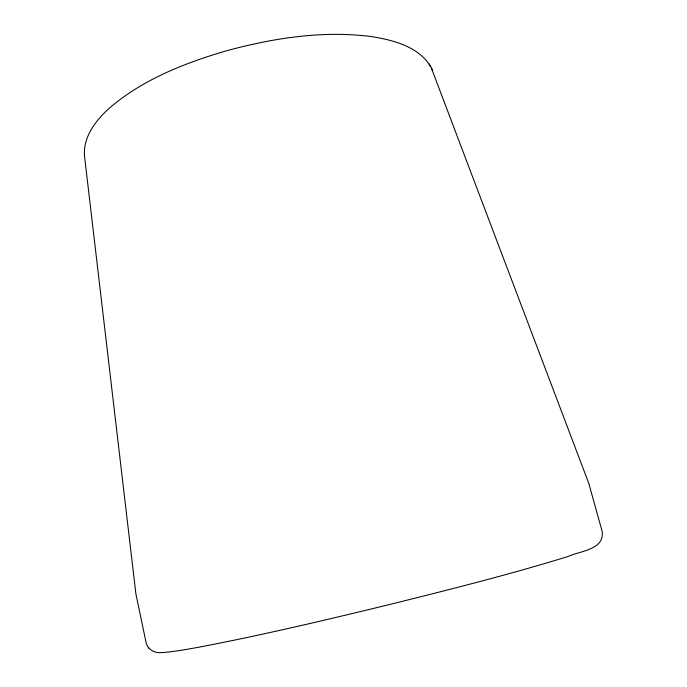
<?xml version="1.0" encoding="UTF-8"?>
<svg xmlns="http://www.w3.org/2000/svg" width="687" height="687" viewBox="0 0 687 687"><rect width="100%" height="100%" fill="white"/><g stroke="black" fill="none" stroke-linecap="round" stroke-linejoin="round"><path stroke-width="1.03" d="M432.655 70.34C421.732 47.403 394.45 40.215 371.392 36.583C322.735 30.314 273.314 38.077 226.315 50.829C185.078 62.955 143.66 79.065 110.521 107.172C96.086 119.727 81.959 137.649 84.733 158.001L135.889 593.912L146.03 642.354C147.404 649.37 154.592 653.285 161.351 652.65C173.828 651.774 186.16 649.464 198.466 647.274C262.7 635.028 326.351 619.889 389.881 604.448C449.564 589.549 509.299 574.65 568.089 556.479C579.931 550.897 604.689 549.892 602.181 531.437L588.785 483.382L431.29 67.841M148.924 648.047L149.208 648.485M429.212 64.054L430.577 66.562"/></g></svg>
